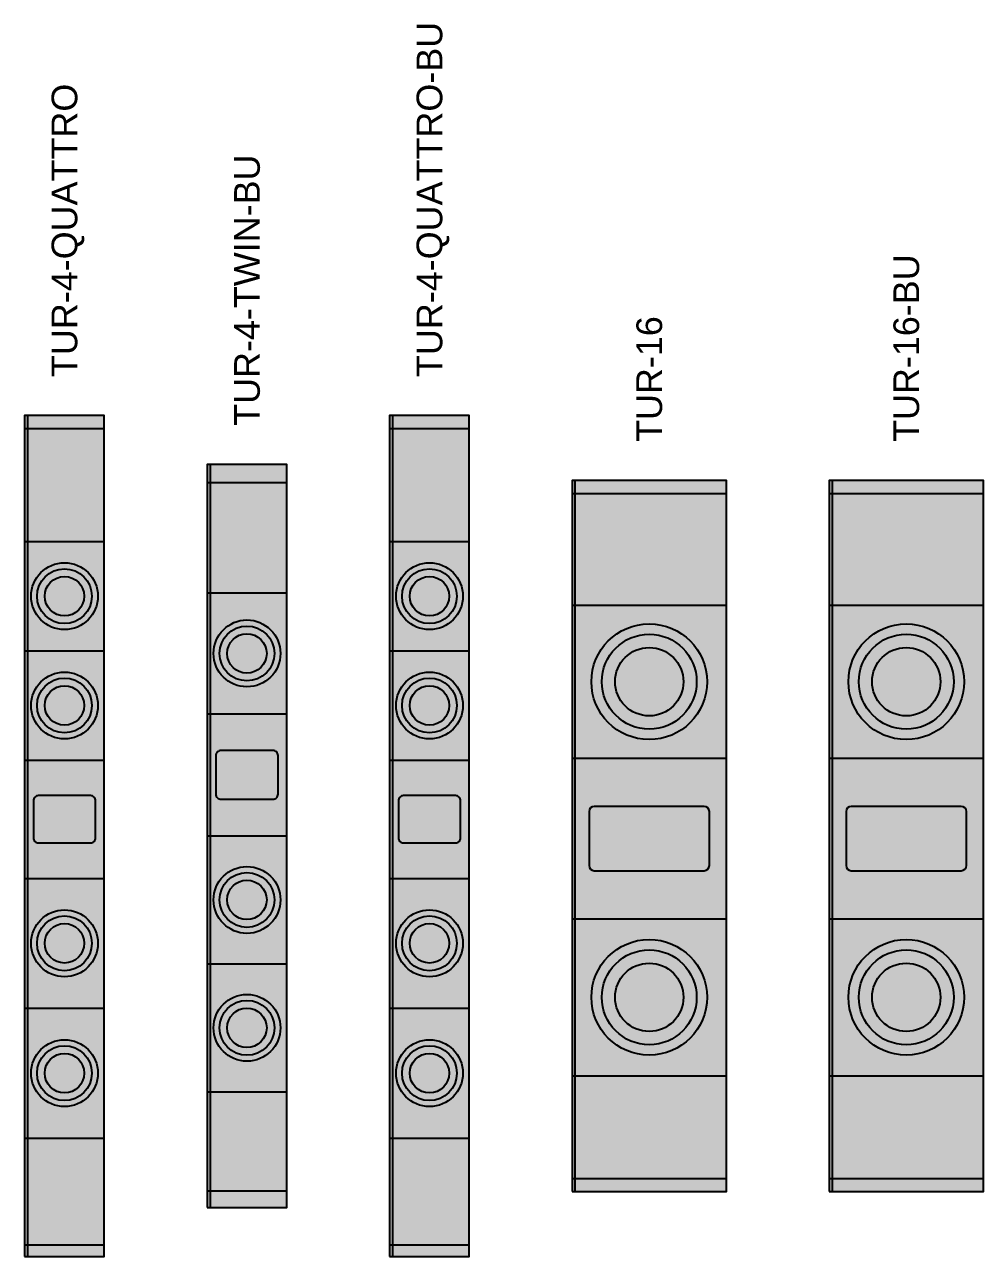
# Model space of a CAD drawing. Header units: millimetres. Extents: x 0 to 1337, y -50 to 71.
# Drawn here: x 252.4 to 327, y -32.7 to 63.1 of the extents above; entities that cross this region are included whole.
import ezdxf
from ezdxf.enums import TextEntityAlignment as Align

# ---------------------------------------------------------------- set-up
doc = ezdxf.new("R2010")
doc.units = ezdxf.units.MM
doc.styles.add('TUR_Arial', font='arial.ttf')

# ---------------------------------------------------------------- blocks, each defined once
blk = doc.blocks.new('TUR-4-QUATTRO')
at = {"true_color": 0x676663}
for points in [[(0, 31.7), (6.2, 31.7), (6.2, 32.7), (0, 32.7)], [(0, -32.7), (6.2, -32.7), (6.2, -31.8), (0, -31.8)]]:
    blk.add_hatch(color=251, dxfattribs=at).paths.add_polyline_path(points)
at = {"true_color": 0x797874}
for points in [[(0, 22.9), (6.2, 22.9), (6.2, 31.7), (0, 31.7)], [(0, -31.8), (6.2, -31.8), (6.2, -23.5), (0, -23.5)]]:
    blk.add_hatch(color=8, dxfattribs=at).paths.add_polyline_path(points)
at = {"true_color": 0x444341}
for points in [[(1, 23.1), (5.2, 23.1, 0.414214), (5.5, 23.4), (5.5, 23.6, 0.414214), (5.2, 23.9), (1, 23.9, 0.414214), (0.7, 23.6), (0.7, 23.4, 0.414214)], [(1, -24.5), (5.2, -24.5, 0.414214), (5.5, -24.2), (5.5, -24, 0.414214), (5.2, -23.7), (1, -23.7, 0.414214), (0.7, -24), (0.7, -24.2, 0.414214)]]:
    blk.add_hatch(color=250, dxfattribs=at).paths.add_polyline_path(points)
at = {"true_color": 0x989692}
for points in [[(0, 5.9), (6.2, 5.9), (6.2, 22.9), (0, 22.9)], [(0, -23.5), (6.2, -23.5), (6.2, -3.3), (0, -3.3)]]:
    blk.add_hatch(color=252, dxfattribs=at).paths.add_polyline_path(points)
at = {"true_color": 0x3f3f3d}
h = blk.add_hatch(color=250, dxfattribs=at)
edge = h.paths.add_edge_path()
edge.add_arc((3.1, 18.65), 2.6, 0, 360)
at = {"true_color": 0xc4c6ca}
h = blk.add_hatch(color=9, dxfattribs=at)
edge = h.paths.add_edge_path()
edge.add_arc((3.1, 18.65), 2.132, 0, 360)
at = {"true_color": 0x5c5e62}
for points in [[(2.759, 17.513), (3.441, 17.513), (3.441, 19.787), (2.759, 19.787)], [(1.266, 18.309), (4.934, 18.309), (4.934, 18.991), (1.266, 18.991)], [(2.759, 9.013), (3.441, 9.013), (3.441, 11.287), (2.759, 11.287)], [(1.266, 9.809), (4.934, 9.809), (4.934, 10.491), (1.266, 10.491)], [(2.759, -9.487), (3.441, -9.487), (3.441, -7.213), (2.759, -7.213)], [(1.266, -8.691), (4.934, -8.691), (4.934, -8.009), (1.266, -8.009)], [(1.266, -18.791), (4.934, -18.791), (4.934, -18.109), (1.266, -18.109)], [(2.759, -19.587), (3.441, -19.587), (3.441, -17.313), (2.759, -17.313)]]:
    blk.add_hatch(color=251, dxfattribs=at).paths.add_polyline_path(points)
at = {"true_color": 0x3f3f3d}
h = blk.add_hatch(color=250, dxfattribs=at)
edge = h.paths.add_edge_path()
edge.add_arc((3.1, 10.15), 2.6, 0, 360)
at = {"true_color": 0xc4c6ca}
h = blk.add_hatch(color=9, dxfattribs=at)
edge = h.paths.add_edge_path()
edge.add_arc((3.1, 10.15), 2.132, 0, 360)
at = {"true_color": 0x858480}
blk.add_hatch(color=252, dxfattribs=at).paths.add_polyline_path([(0, -3.3), (6.2, -3.3), (6.2, 5.9), (0, 5.9)])
at = {"true_color": 0x343437}
for points in [[(1.55, 3.528), (4.65, 3.528), (4.65, 5), (1.55, 5)], [(1.55, -2.4), (4.65, -2.4), (4.65, -0.928), (1.55, -0.928)]]:
    blk.add_hatch(color=250, dxfattribs=at).paths.add_polyline_path(points)
at = {"true_color": 0xa4a29d}
blk.add_hatch(color=253, dxfattribs=at).paths.add_polyline_path([(1.082, -0.54), (5.118, -0.54, 0.414214), (5.518, -0.14), (5.518, 2.74, 0.414214), (5.118, 3.14), (1.082, 3.14, 0.414214), (0.682, 2.74), (0.682, -0.14, 0.414214)])
at = {"true_color": 0x3f3f3d}
h = blk.add_hatch(color=250, dxfattribs=at)
edge = h.paths.add_edge_path()
edge.add_arc((3.1, -8.35), 2.6, 0, 360)
at = {"true_color": 0xc4c6ca}
h = blk.add_hatch(color=9, dxfattribs=at)
edge = h.paths.add_edge_path()
edge.add_arc((3.1, -8.35), 2.132, 0, 360)
at = {"true_color": 0x3f3f3d}
h = blk.add_hatch(color=250, dxfattribs=at)
edge = h.paths.add_edge_path()
edge.add_arc((3.1, -18.45), 2.6, 0, 360)
at = {"true_color": 0xc4c6ca}
h = blk.add_hatch(color=9, dxfattribs=at)
edge = h.paths.add_edge_path()
edge.add_arc((3.1, -18.45), 2.132, 0, 360)
at = {"color": 253, "true_color": 0xaaa8a3}
blk.add_line((0.25, -32.7), (0.25, 32.7), dxfattribs=at)
at = {"color": 251, "true_color": 0x5b5a57}
for p, q in [((0, 31.7), (6.2, 31.7)), ((0, 22.9), (6.2, 22.9)), ((0, 14.4), (6.2, 14.4)), ((0, 5.9), (6.2, 5.9)), ((0, -3.3), (6.2, -3.3)), ((0, -13.4), (6.2, -13.4)), ((0, -23.5), (6.2, -23.5)), ((0, -31.8), (6.2, -31.8))]:
    blk.add_line(p, q, dxfattribs=at)
blk.add_lwpolyline([(0, -32.7), (6.2, -32.7), (6.2, 32.7), (0, 32.7)], close=True)
blk.add_lwpolyline([(1.082, -0.54), (5.118, -0.54, 0.414214), (5.518, -0.14), (5.518, 2.74, 0.414214), (5.118, 3.14), (1.082, 3.14, 0.414214), (0.682, 2.74), (0.682, -0.14, 0.414214)], format="xyb", close=True, dxfattribs=at)
at = {"color": 251, "true_color": 0x535250}
for centre in [(3.1, 18.65), (3.1, 10.15), (3.1, -8.35), (3.1, -18.45)]:
    blk.add_circle(centre, 2.6, dxfattribs=at)
at = {"color": 8, "true_color": 0x797a7d}
for centre in [(3.1, 18.65), (3.1, 10.15), (3.1, -8.35), (3.1, -18.45)]:
    blk.add_circle(centre, 2.132, dxfattribs=at)
at = {"color": 253, "true_color": 0xa0a2a5}
for centre in [(3.1, 18.65), (3.1, 10.15), (3.1, -8.35), (3.1, -18.45)]:
    blk.add_circle(centre, 1.535, dxfattribs=at)
blk = doc.blocks.new('TUR-4-TWIN-BU')
at = {"true_color": 0x1b4c7a}
for points in [[(0, 27.5), (6.2, 27.5), (6.2, 28.9), (0, 28.9)], [(0, -28.9), (6.2, -28.9), (6.2, -27.6), (0, -27.6)]]:
    blk.add_hatch(color=156, dxfattribs=at).paths.add_polyline_path(points)
at = {"true_color": 0x205990}
for points in [[(0, 18.9), (6.2, 18.9), (6.2, 27.5), (0, 27.5)], [(0, -27.6), (6.2, -27.6), (6.2, -19.9), (0, -19.9)]]:
    blk.add_hatch(color=154, dxfattribs=at).paths.add_polyline_path(points)
at = {"true_color": 0x123251}
for points in [[(1, 19.1), (5.2, 19.1, 0.414214), (5.5, 19.4), (5.5, 19.6, 0.414214), (5.2, 19.9), (1, 19.9, 0.414214), (0.7, 19.6), (0.7, 19.4, 0.414214)], [(1, -20.9), (5.2, -20.9, 0.414214), (5.5, -20.6), (5.5, -20.4, 0.414214), (5.2, -20.1), (1, -20.1, 0.414214), (0.7, -20.4), (0.7, -20.6, 0.414214)]]:
    blk.add_hatch(color=148, dxfattribs=at).paths.add_polyline_path(points)
at = {"true_color": 0x2870b4}
for points in [[(0, 9.5), (6.2, 9.5), (6.2, 18.9), (0, 18.9)], [(0, -19.9), (6.2, -19.9), (6.2, 0), (0, 0)]]:
    blk.add_hatch(color=155, dxfattribs=at).paths.add_polyline_path(points)
at = {"true_color": 0x102f4b}
h = blk.add_hatch(color=158, dxfattribs=at)
edge = h.paths.add_edge_path()
edge.add_arc((3.1, 14.2), 2.6, 0, 360)
at = {"true_color": 0xc4c6ca}
h = blk.add_hatch(color=9, dxfattribs=at)
edge = h.paths.add_edge_path()
edge.add_arc((3.1, 14.2), 2.132, 0, 360)
at = {"true_color": 0x5c5e62}
for points in [[(2.759, 13.063), (3.441, 13.063), (3.441, 15.337), (2.759, 15.337)], [(1.266, 13.859), (4.934, 13.859), (4.934, 14.541), (1.266, 14.541)], [(1.266, -5.316), (4.934, -5.316), (4.934, -4.634), (1.266, -4.634)], [(2.759, -6.112), (3.441, -6.112), (3.441, -3.838), (2.759, -3.838)], [(2.759, -16.062), (3.441, -16.062), (3.441, -13.788), (2.759, -13.788)], [(1.266, -15.266), (4.934, -15.266), (4.934, -14.584), (1.266, -14.584)]]:
    blk.add_hatch(color=251, dxfattribs=at).paths.add_polyline_path(points)
at = {"true_color": 0x23629e}
blk.add_hatch(color=144, dxfattribs=at).paths.add_polyline_path([(0, 0), (6.2, 0), (6.2, 9.5), (0, 9.5)])
at = {"true_color": 0x343437}
for points in [[(1.55, 7.08), (4.65, 7.08), (4.65, 8.6), (1.55, 8.6)], [(1.55, 0.9), (4.65, 0.9), (4.65, 2.42), (1.55, 2.42)]]:
    blk.add_hatch(color=250, dxfattribs=at).paths.add_polyline_path(points)
at = {"true_color": 0x2b78c2}
blk.add_hatch(color=152, dxfattribs=at).paths.add_polyline_path([(1.082, 2.85), (5.118, 2.85, 0.414214), (5.518, 3.25), (5.518, 6.25, 0.414214), (5.118, 6.65), (1.082, 6.65, 0.414214), (0.682, 6.25), (0.682, 3.25, 0.414214)])
at = {"true_color": 0x102f4b}
h = blk.add_hatch(color=158, dxfattribs=at)
edge = h.paths.add_edge_path()
edge.add_arc((3.1, -4.975), 2.6, 0, 360)
at = {"true_color": 0xc4c6ca}
h = blk.add_hatch(color=9, dxfattribs=at)
edge = h.paths.add_edge_path()
edge.add_arc((3.1, -4.975), 2.132, 0, 360)
at = {"true_color": 0x102f4b}
h = blk.add_hatch(color=158, dxfattribs=at)
edge = h.paths.add_edge_path()
edge.add_arc((3.1, -14.925), 2.6, 0, 360)
at = {"true_color": 0xc4c6ca}
h = blk.add_hatch(color=9, dxfattribs=at)
edge = h.paths.add_edge_path()
edge.add_arc((3.1, -14.925), 2.132, 0, 360)
at = {"color": 152, "true_color": 0x2c7dc9}
blk.add_line((0.25, -28.9), (0.25, 28.9), dxfattribs=at)
at = {"color": 156, "true_color": 0x18436c}
for p, q in [((0, 27.5), (6.2, 27.5)), ((0, 18.9), (6.2, 18.9)), ((0, 9.5), (6.2, 9.5)), ((0, 0), (6.2, 0)), ((0, -9.95), (6.2, -9.95)), ((0, -19.9), (6.2, -19.9)), ((0, -27.6), (6.2, -27.6))]:
    blk.add_line(p, q, dxfattribs=at)
blk.add_lwpolyline([(0, -28.9), (6.2, -28.9), (6.2, 28.9), (0, 28.9)], close=True)
blk.add_lwpolyline([(1.082, 2.85), (5.118, 2.85, 0.414214), (5.518, 3.25), (5.518, 6.25, 0.414214), (5.118, 6.65), (1.082, 6.65, 0.414214), (0.682, 6.25), (0.682, 3.25, 0.414214)], format="xyb", close=True, dxfattribs=at)
at = {"color": 159, "true_color": 0x163d63}
for centre in [(3.1, 14.2), (3.1, -4.975), (3.1, -14.925)]:
    blk.add_circle(centre, 2.6, dxfattribs=at)
at = {"color": 8, "true_color": 0x797a7d}
for centre in [(3.1, 14.2), (3.1, -4.975), (3.1, -14.925)]:
    blk.add_circle(centre, 2.132, dxfattribs=at)
at = {"color": 253, "true_color": 0xa0a2a5}
for centre in [(3.1, 14.2), (3.1, -4.975), (3.1, -14.925)]:
    blk.add_circle(centre, 1.535, dxfattribs=at)
blk = doc.blocks.new('TUR-4-QUATTRO-BU')
at = {"true_color": 0x1b4c7a}
for points in [[(0, 31.7), (6.2, 31.7), (6.2, 32.7), (0, 32.7)], [(0, -32.7), (6.2, -32.7), (6.2, -31.8), (0, -31.8)]]:
    blk.add_hatch(color=156, dxfattribs=at).paths.add_polyline_path(points)
at = {"true_color": 0x205990}
for points in [[(0, 22.9), (6.2, 22.9), (6.2, 31.7), (0, 31.7)], [(0, -31.8), (6.2, -31.8), (6.2, -23.5), (0, -23.5)]]:
    blk.add_hatch(color=154, dxfattribs=at).paths.add_polyline_path(points)
at = {"true_color": 0x123251}
for points in [[(1, 23.1), (5.2, 23.1, 0.414214), (5.5, 23.4), (5.5, 23.6, 0.414214), (5.2, 23.9), (1, 23.9, 0.414214), (0.7, 23.6), (0.7, 23.4, 0.414214)], [(1, -24.5), (5.2, -24.5, 0.414214), (5.5, -24.2), (5.5, -24, 0.414214), (5.2, -23.7), (1, -23.7, 0.414214), (0.7, -24), (0.7, -24.2, 0.414214)]]:
    blk.add_hatch(color=148, dxfattribs=at).paths.add_polyline_path(points)
at = {"true_color": 0x2870b4}
for points in [[(0, 5.9), (6.2, 5.9), (6.2, 22.9), (0, 22.9)], [(0, -23.5), (6.2, -23.5), (6.2, -3.3), (0, -3.3)]]:
    blk.add_hatch(color=155, dxfattribs=at).paths.add_polyline_path(points)
at = {"true_color": 0x102f4b}
h = blk.add_hatch(color=158, dxfattribs=at)
edge = h.paths.add_edge_path()
edge.add_arc((3.1, 18.65), 2.6, 0, 360)
at = {"true_color": 0xc4c6ca}
h = blk.add_hatch(color=9, dxfattribs=at)
edge = h.paths.add_edge_path()
edge.add_arc((3.1, 18.65), 2.132, 0, 360)
at = {"true_color": 0x5c5e62}
for points in [[(2.759, 17.513), (3.441, 17.513), (3.441, 19.787), (2.759, 19.787)], [(1.266, 18.309), (4.934, 18.309), (4.934, 18.991), (1.266, 18.991)], [(2.759, 9.013), (3.441, 9.013), (3.441, 11.287), (2.759, 11.287)], [(1.266, 9.809), (4.934, 9.809), (4.934, 10.491), (1.266, 10.491)], [(2.759, -9.487), (3.441, -9.487), (3.441, -7.213), (2.759, -7.213)], [(1.266, -8.691), (4.934, -8.691), (4.934, -8.009), (1.266, -8.009)], [(1.266, -18.791), (4.934, -18.791), (4.934, -18.109), (1.266, -18.109)], [(2.759, -19.587), (3.441, -19.587), (3.441, -17.313), (2.759, -17.313)]]:
    blk.add_hatch(color=251, dxfattribs=at).paths.add_polyline_path(points)
at = {"true_color": 0x102f4b}
h = blk.add_hatch(color=158, dxfattribs=at)
edge = h.paths.add_edge_path()
edge.add_arc((3.1, 10.15), 2.6, 0, 360)
at = {"true_color": 0xc4c6ca}
h = blk.add_hatch(color=9, dxfattribs=at)
edge = h.paths.add_edge_path()
edge.add_arc((3.1, 10.15), 2.132, 0, 360)
at = {"true_color": 0x23629e}
blk.add_hatch(color=144, dxfattribs=at).paths.add_polyline_path([(0, -3.3), (6.2, -3.3), (6.2, 5.9), (0, 5.9)])
at = {"true_color": 0x343437}
for points in [[(1.55, 3.528), (4.65, 3.528), (4.65, 5), (1.55, 5)], [(1.55, -2.4), (4.65, -2.4), (4.65, -0.928), (1.55, -0.928)]]:
    blk.add_hatch(color=250, dxfattribs=at).paths.add_polyline_path(points)
at = {"true_color": 0x2b78c2}
blk.add_hatch(color=152, dxfattribs=at).paths.add_polyline_path([(1.082, -0.54), (5.118, -0.54, 0.414214), (5.518, -0.14), (5.518, 2.74, 0.414214), (5.118, 3.14), (1.082, 3.14, 0.414214), (0.682, 2.74), (0.682, -0.14, 0.414214)])
at = {"true_color": 0x102f4b}
h = blk.add_hatch(color=158, dxfattribs=at)
edge = h.paths.add_edge_path()
edge.add_arc((3.1, -8.35), 2.6, 0, 360)
at = {"true_color": 0xc4c6ca}
h = blk.add_hatch(color=9, dxfattribs=at)
edge = h.paths.add_edge_path()
edge.add_arc((3.1, -8.35), 2.132, 0, 360)
at = {"true_color": 0x102f4b}
h = blk.add_hatch(color=158, dxfattribs=at)
edge = h.paths.add_edge_path()
edge.add_arc((3.1, -18.45), 2.6, 0, 360)
at = {"true_color": 0xc4c6ca}
h = blk.add_hatch(color=9, dxfattribs=at)
edge = h.paths.add_edge_path()
edge.add_arc((3.1, -18.45), 2.132, 0, 360)
at = {"color": 152, "true_color": 0x2c7dc9}
blk.add_line((0.25, -32.7), (0.25, 32.7), dxfattribs=at)
at = {"color": 156, "true_color": 0x18436c}
for p, q in [((0, 31.7), (6.2, 31.7)), ((0, 22.9), (6.2, 22.9)), ((0, 14.4), (6.2, 14.4)), ((0, 5.9), (6.2, 5.9)), ((0, -3.3), (6.2, -3.3)), ((0, -13.4), (6.2, -13.4)), ((0, -23.5), (6.2, -23.5)), ((0, -31.8), (6.2, -31.8))]:
    blk.add_line(p, q, dxfattribs=at)
blk.add_lwpolyline([(0, -32.7), (6.2, -32.7), (6.2, 32.7), (0, 32.7)], close=True)
blk.add_lwpolyline([(1.082, -0.54), (5.118, -0.54, 0.414214), (5.518, -0.14), (5.518, 2.74, 0.414214), (5.118, 3.14), (1.082, 3.14, 0.414214), (0.682, 2.74), (0.682, -0.14, 0.414214)], format="xyb", close=True, dxfattribs=at)
at = {"color": 159, "true_color": 0x163d63}
for centre in [(3.1, 18.65), (3.1, 10.15), (3.1, -8.35), (3.1, -18.45)]:
    blk.add_circle(centre, 2.6, dxfattribs=at)
at = {"color": 8, "true_color": 0x797a7d}
for centre in [(3.1, 18.65), (3.1, 10.15), (3.1, -8.35), (3.1, -18.45)]:
    blk.add_circle(centre, 2.132, dxfattribs=at)
at = {"color": 253, "true_color": 0xa0a2a5}
for centre in [(3.1, 18.65), (3.1, 10.15), (3.1, -8.35), (3.1, -18.45)]:
    blk.add_circle(centre, 1.535, dxfattribs=at)
blk = doc.blocks.new('TUR-16')
at = {"true_color": 0x676663}
for points in [[(0, 26.65), (12, 26.65), (12, 27.65), (0, 27.65)], [(0, -27.65), (12, -27.65), (12, -26.65), (0, -26.65)]]:
    blk.add_hatch(color=251, dxfattribs=at).paths.add_polyline_path(points)
at = {"true_color": 0x797874}
for points in [[(0, 17.95), (12, 17.95), (12, 26.65), (0, 26.65)], [(0, -26.65), (12, -26.65), (12, -18.65), (0, -18.65)]]:
    blk.add_hatch(color=8, dxfattribs=at).paths.add_polyline_path(points)
at = {"true_color": 0x444341}
for points in [[(1, 18.15), (11, 18.15, 0.414213562), (11.3, 18.45), (11.3, 18.65, 0.414213562), (11, 18.95), (1, 18.95, 0.414213562), (0.7, 18.65), (0.7, 18.45, 0.414213562)], [(1, -19.65), (11, -19.65, 0.414213562), (11.3, -19.35), (11.3, -19.15, 0.414213562), (11, -18.85), (1, -18.85, 0.414213562), (0.7, -19.15), (0.7, -19.35, 0.414213562)]]:
    blk.add_hatch(color=250, dxfattribs=at).paths.add_polyline_path(points)
at = {"true_color": 0x989692}
for points in [[(0, 6.05), (12, 6.05), (12, 17.95), (0, 17.95)], [(0, -18.65), (12, -18.65), (12, -6.45), (0, -6.45)]]:
    blk.add_hatch(color=252, dxfattribs=at).paths.add_polyline_path(points)
at = {"true_color": 0x3f3f3d}
h = blk.add_hatch(color=250, dxfattribs=at)
edge = h.paths.add_edge_path()
edge.add_arc((6, 12), 4.5, 0, 360)
at = {"true_color": 0xc4c6ca}
h = blk.add_hatch(color=9, dxfattribs=at)
edge = h.paths.add_edge_path()
edge.add_arc((6, 12), 3.69, 0, 360)
at = {"true_color": 0x5c5e62}
for points in [[(5.4096, 10.032492), (6.5904, 10.032492), (6.5904, 13.967508), (5.4096, 13.967508)], [(2.8266, 11.4096), (9.1734, 11.4096), (9.1734, 12.5904), (2.8266, 12.5904)], [(5.4096, -14.517508), (6.5904, -14.517508), (6.5904, -10.582492), (5.4096, -10.582492)], [(2.8266, -13.1404), (9.1734, -13.1404), (9.1734, -11.9596), (2.8266, -11.9596)]]:
    blk.add_hatch(color=251, dxfattribs=at).paths.add_polyline_path(points)
at = {"true_color": 0x858480}
blk.add_hatch(color=252, dxfattribs=at).paths.add_polyline_path([(0, -6.45), (12, -6.45), (12, 6.05), (0, 6.05)])
at = {"true_color": 0x343437}
for points in [[(3, 3.15), (9, 3.15), (9, 5.15), (3, 5.15)], [(3, -5.55), (9, -5.55), (9, -3.55), (3, -3.55)]]:
    blk.add_hatch(color=250, dxfattribs=at).paths.add_polyline_path(points)
at = {"true_color": 0xa4a29d}
blk.add_hatch(color=253, dxfattribs=at).paths.add_polyline_path([(1.72, -2.7), (10.28, -2.7, 0.414213562), (10.68, -2.3), (10.68, 1.9, 0.414213562), (10.28, 2.3), (1.72, 2.3, 0.414213562), (1.32, 1.9), (1.32, -2.3, 0.414213562)])
at = {"true_color": 0x3f3f3d}
h = blk.add_hatch(color=250, dxfattribs=at)
edge = h.paths.add_edge_path()
edge.add_arc((6, -12.55), 4.5, 0, 360)
at = {"true_color": 0xc4c6ca}
h = blk.add_hatch(color=9, dxfattribs=at)
edge = h.paths.add_edge_path()
edge.add_arc((6, -12.55), 3.69, 0, 360)
at = {"color": 253, "true_color": 0xaaa8a3}
blk.add_line((0.25, -27.65), (0.25, 27.65), dxfattribs=at)
at = {"color": 251, "true_color": 0x5b5a57}
for p, q in [((0, 26.65), (12, 26.65)), ((0, 17.95), (12, 17.95)), ((0, 6.05), (12, 6.05)), ((0, -6.45), (12, -6.45)), ((0, -18.65), (12, -18.65)), ((0, -26.65), (12, -26.65))]:
    blk.add_line(p, q, dxfattribs=at)
blk.add_lwpolyline([(0, -27.65), (12, -27.65), (12, 27.65), (0, 27.65)], close=True)
blk.add_lwpolyline([(1.72, -2.7), (10.28, -2.7, 0.414213562), (10.68, -2.3), (10.68, 1.9, 0.414213562), (10.28, 2.3), (1.72, 2.3, 0.414213562), (1.32, 1.9), (1.32, -2.3, 0.414213562)], format="xyb", close=True, dxfattribs=at)
at = {"color": 251, "true_color": 0x535250}
for centre in [(6, 12), (6, -12.55)]:
    blk.add_circle(centre, 4.5, dxfattribs=at)
at = {"color": 8, "true_color": 0x797a7d}
for centre in [(6, 12), (6, -12.55)]:
    blk.add_circle(centre, 3.69, dxfattribs=at)
at = {"color": 253, "true_color": 0xa0a2a5}
for centre in [(6, 12), (6, -12.55)]:
    blk.add_circle(centre, 2.6568, dxfattribs=at)
blk = doc.blocks.new('TUR-16-BU')
at = {"true_color": 0x1b4c7a}
for points in [[(0, 26.65), (12, 26.65), (12, 27.65), (0, 27.65)], [(0, -27.65), (12, -27.65), (12, -26.65), (0, -26.65)]]:
    blk.add_hatch(color=156, dxfattribs=at).paths.add_polyline_path(points)
at = {"true_color": 0x205990}
for points in [[(0, 17.95), (12, 17.95), (12, 26.65), (0, 26.65)], [(0, -26.65), (12, -26.65), (12, -18.65), (0, -18.65)]]:
    blk.add_hatch(color=154, dxfattribs=at).paths.add_polyline_path(points)
at = {"true_color": 0x123251}
for points in [[(1, 18.15), (11, 18.15, 0.414213562), (11.3, 18.45), (11.3, 18.65, 0.414213562), (11, 18.95), (1, 18.95, 0.414213562), (0.7, 18.65), (0.7, 18.45, 0.414213562)], [(1, -19.65), (11, -19.65, 0.414213562), (11.3, -19.35), (11.3, -19.15, 0.414213562), (11, -18.85), (1, -18.85, 0.414213562), (0.7, -19.15), (0.7, -19.35, 0.414213562)]]:
    blk.add_hatch(color=148, dxfattribs=at).paths.add_polyline_path(points)
at = {"true_color": 0x2870b4}
for points in [[(0, 6.05), (12, 6.05), (12, 17.95), (0, 17.95)], [(0, -18.65), (12, -18.65), (12, -6.45), (0, -6.45)]]:
    blk.add_hatch(color=155, dxfattribs=at).paths.add_polyline_path(points)
at = {"true_color": 0x102f4b}
h = blk.add_hatch(color=158, dxfattribs=at)
edge = h.paths.add_edge_path()
edge.add_arc((6, 12), 4.5, 0, 360)
at = {"true_color": 0xc4c6ca}
h = blk.add_hatch(color=9, dxfattribs=at)
edge = h.paths.add_edge_path()
edge.add_arc((6, 12), 3.69, 0, 360)
at = {"true_color": 0x5c5e62}
for points in [[(5.4096, 10.032492), (6.5904, 10.032492), (6.5904, 13.967508), (5.4096, 13.967508)], [(2.8266, 11.4096), (9.1734, 11.4096), (9.1734, 12.5904), (2.8266, 12.5904)], [(5.4096, -14.517508), (6.5904, -14.517508), (6.5904, -10.582492), (5.4096, -10.582492)], [(2.8266, -13.1404), (9.1734, -13.1404), (9.1734, -11.9596), (2.8266, -11.9596)]]:
    blk.add_hatch(color=251, dxfattribs=at).paths.add_polyline_path(points)
at = {"true_color": 0x23629e}
blk.add_hatch(color=144, dxfattribs=at).paths.add_polyline_path([(0, -6.45), (12, -6.45), (12, 6.05), (0, 6.05)])
at = {"true_color": 0x343437}
for points in [[(3, 3.15), (9, 3.15), (9, 5.15), (3, 5.15)], [(3, -5.55), (9, -5.55), (9, -3.55), (3, -3.55)]]:
    blk.add_hatch(color=250, dxfattribs=at).paths.add_polyline_path(points)
at = {"true_color": 0x2b78c2}
blk.add_hatch(color=152, dxfattribs=at).paths.add_polyline_path([(1.72, -2.7), (10.28, -2.7, 0.414213562), (10.68, -2.3), (10.68, 1.9, 0.414213562), (10.28, 2.3), (1.72, 2.3, 0.414213562), (1.32, 1.9), (1.32, -2.3, 0.414213562)])
at = {"true_color": 0x102f4b}
h = blk.add_hatch(color=158, dxfattribs=at)
edge = h.paths.add_edge_path()
edge.add_arc((6, -12.55), 4.5, 0, 360)
at = {"true_color": 0xc4c6ca}
h = blk.add_hatch(color=9, dxfattribs=at)
edge = h.paths.add_edge_path()
edge.add_arc((6, -12.55), 3.69, 0, 360)
at = {"color": 152, "true_color": 0x2c7dc9}
blk.add_line((0.25, -27.65), (0.25, 27.65), dxfattribs=at)
at = {"color": 156, "true_color": 0x18436c}
for p, q in [((0, 26.65), (12, 26.65)), ((0, 17.95), (12, 17.95)), ((0, 6.05), (12, 6.05)), ((0, -6.45), (12, -6.45)), ((0, -18.65), (12, -18.65)), ((0, -26.65), (12, -26.65))]:
    blk.add_line(p, q, dxfattribs=at)
blk.add_lwpolyline([(0, -27.65), (12, -27.65), (12, 27.65), (0, 27.65)], close=True)
blk.add_lwpolyline([(1.72, -2.7), (10.28, -2.7, 0.414213562), (10.68, -2.3), (10.68, 1.9, 0.414213562), (10.28, 2.3), (1.72, 2.3, 0.414213562), (1.32, 1.9), (1.32, -2.3, 0.414213562)], format="xyb", close=True, dxfattribs=at)
at = {"color": 159, "true_color": 0x163d63}
for centre in [(6, 12), (6, -12.55)]:
    blk.add_circle(centre, 4.5, dxfattribs=at)
at = {"color": 8, "true_color": 0x797a7d}
for centre in [(6, 12), (6, -12.55)]:
    blk.add_circle(centre, 3.69, dxfattribs=at)
at = {"color": 253, "true_color": 0xa0a2a5}
for centre in [(6, 12), (6, -12.55)]:
    blk.add_circle(centre, 2.6568, dxfattribs=at)

msp = doc.modelspace()

# ---------------------------------------------------------------- block references
for name, p in [('TUR-4-QUATTRO', (252.4, 0)), ('TUR-4-QUATTRO-BU', (280.8, 0)), ('TUR-4-TWIN-BU', (266.6, 0)), ('TUR-16', (295, 0)), ('TUR-16-BU', (315, 0))]:
    msp.add_blockref(name, p)

# ---------------------------------------------------------------- texts
at = {"style": 'TUR_Arial'}
for s, p in [('TUR-4-QUATTRO-BU', (283.9, 35.7)), ('TUR-4-QUATTRO', (255.5, 35.7)), ('TUR-4-TWIN-BU', (269.7, 31.9)), ('TUR-16-BU', (321, 30.65)), ('TUR-16', (301, 30.65))]:
    msp.add_text(s, height=2, rotation=90, dxfattribs=at).set_placement(p, align=Align.MIDDLE_LEFT)

doc.saveas('drawing.dxf')
